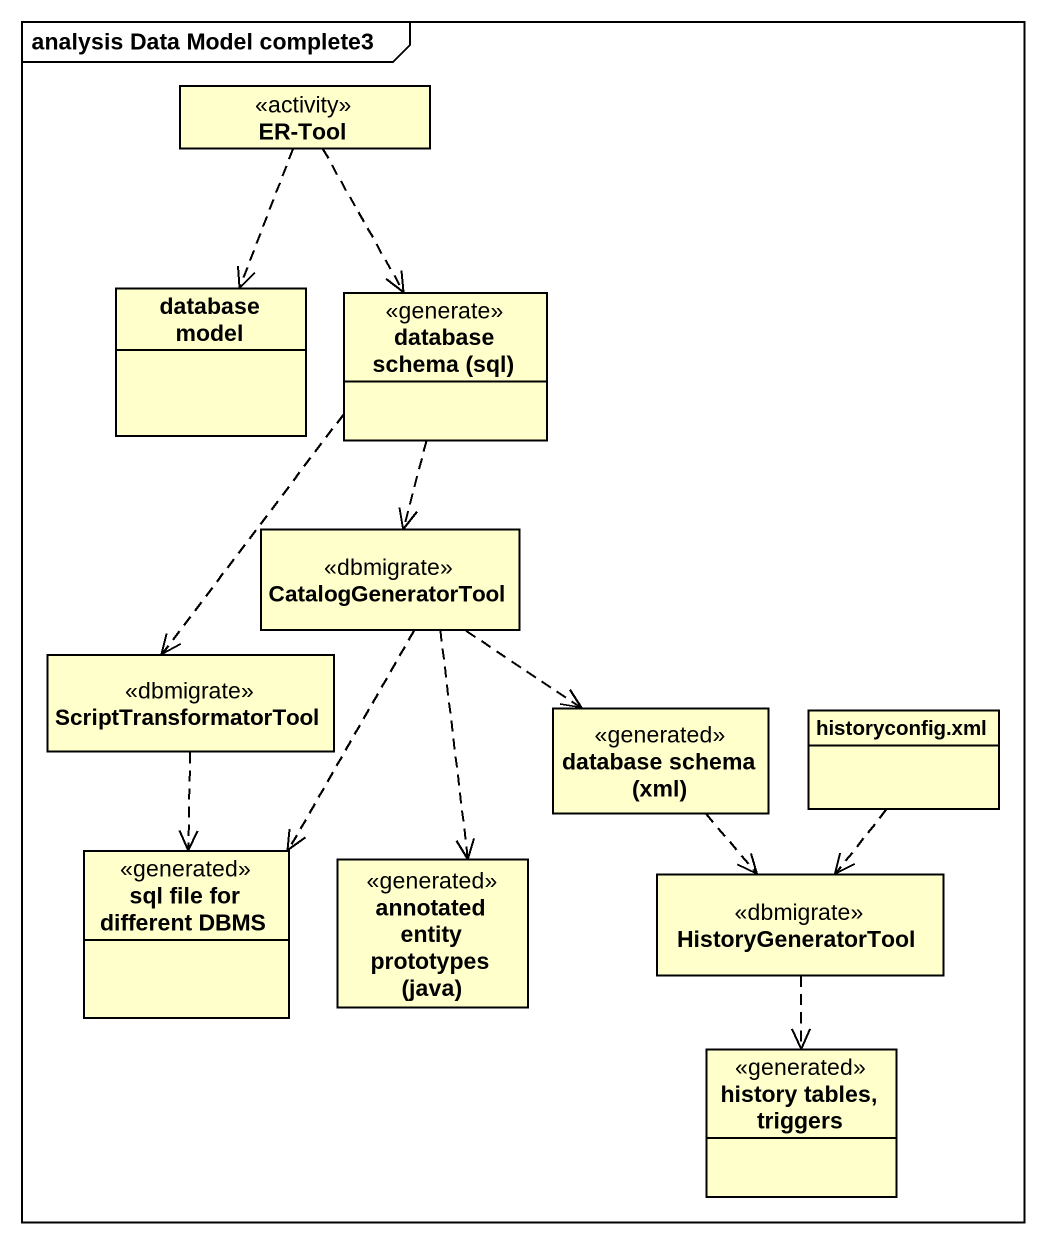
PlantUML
@startuml
mainframe analysis Data Model complete3
hide circle
hide empty members
class "ER-Tool" as ER_Tool <<activity>>
class "database model" as database_model
class "database schema (sql)" as database_schema_sql <<generate>>
class CatalogGeneratorTool <<dbmigrate>>
class ScriptTransformatorTool <<dbmigrate>>
class "database schema (xml)" as database_schema_xml <<generated>>
class "historyconfig.xml" as historyconfig_xml
class "sql file for different DBMS" as sql_file_for_different_DBMS <<generated>>
class "annotated entity prototypes (java)" as annotated_entity_prototypes <<generated>>
class HistoryGeneratorTool <<dbmigrate>>
class "history tables, triggers" as history_tables_triggers <<generated>>
ER_Tool ..> database_model
ER_Tool ..> database_schema_sql
database_schema_sql ..> CatalogGeneratorTool
database_schema_sql ..> ScriptTransformatorTool
CatalogGeneratorTool ..> database_schema_xml
CatalogGeneratorTool ..> sql_file_for_different_DBMS
CatalogGeneratorTool ..> annotated_entity_prototypes
ScriptTransformatorTool ..> sql_file_for_different_DBMS
database_schema_xml ..> HistoryGeneratorTool
historyconfig_xml ..> HistoryGeneratorTool
HistoryGeneratorTool ..> history_tables_triggers
@enduml
